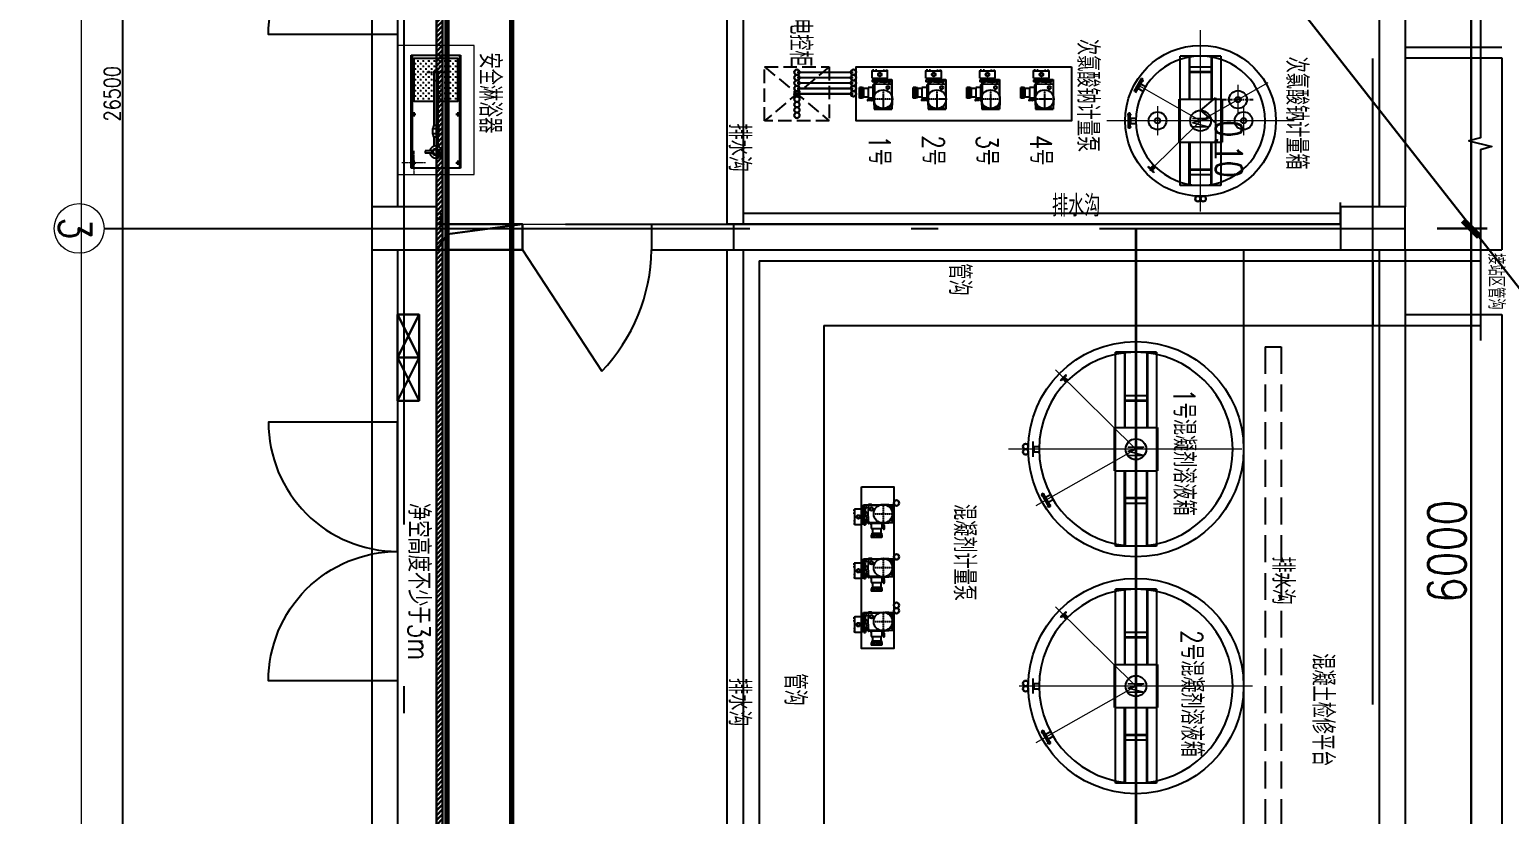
# Model space of a CAD drawing. Header units: millimetres. Extents: x -437359 to 106527, y -82378 to 117612.
# Drawn here: x -274637 to -260887, y 54956 to 62244 of the extents above; entities that cross this region are included whole.
import ezdxf
from ezdxf.enums import TextEntityAlignment as Align

# ---------------------------------------------------------------- set-up
doc = ezdxf.new("R2010")
doc.units = ezdxf.units.MM
for name, pattern in [('ACAD_ISO04W100', [30, 24, -3, 0, -3]), ('ACAD_ISO10W100', [18.5, 12, -3, 0.5, -3]), ('CENTER', [50.8, 31.75, -6.35, 6.35, -6.35]), ('DASH', [0.35, 0.25, -0.1]), ('DASHEDX2', [38.1, 25.4, -12.7])]:
    doc.linetypes.add(name, pattern=pattern)
doc.layers.get('0').update_dxf_attribs({"color": 8})
doc.layers.get('Defpoints').update_dxf_attribs({"color": 8})
for name, color, linetype in [('AXIS', 8, 'CENTER'), ('bg', 8, 'Continuous'), ('DIM-1', 8, 'Continuous'), ('DIM_SYMB', 8, 'Continuous'), ('EQUIPMENT', 8, 'Continuous'), ('NEW', 8, 'Continuous'), ('Z-编号', 8, 'Continuous'), ('图层1', 8, 'Continuous'), ('图层2', 8, 'ACAD_ISO10W100'), ('生活水管道', 8, 'Continuous'), ('设备', 8, 'Continuous')]:
    doc.layers.add(name, color=color, linetype=linetype)
for name, color, linetype, lineweight in [('road_mr', 8, 'Continuous', 0), ('中心线', 8, 'ACAD_ISO10W100', 5), ('电缆通道', 8, 'Continuous', 30)]:
    doc.layers.add(name, color=color, linetype=linetype, lineweight=lineweight)
doc.styles.add('HZ', font='geditxt.shx', dxfattribs={"width": 0.8, "bigfont": 'hzfs_1.shx'})
doc.styles.add('ROMANT', font='geditxt.shx', dxfattribs={"width": 0.75, "height": 300, "bigfont": 'hzfs_1.shx'})
doc.styles.get("Standard").update_dxf_attribs({"font": 'geditxt.shx', "bigfont": 'hzfs_1.shx'})
doc.styles.add('STYLE1', font='geditxt.shx', dxfattribs={"width": 0.7, "bigfont": 'hzfs_1.shx'})
doc.dimstyles.new('DIM50', dxfattribs={"dimscale": 50, "dimtxt": 3, "dimasz": 1.5, "dimexe": 1, "dimexo": 1, "dimgap": 0.5, "dimtad": 1, "dimdec": 0, "dimzin": 12, "dimdsep": 46, "dimtxsty": 'HZ', "dimblk": 'ARCHTICK', "dimcen": 0, "dimdle": 1, "dimclrd": 256, "dimclre": 256, "dimclrt": 256, "dimadec": 0, "dimazin": 0, "dimtfac": 0.875, "dimtdec": 0, "dimtix": 1, "dimtmove": 2, "dimatfit": 3, "dimfxl": 0, "dimtolj": 1, "dimtzin": 12, "dimarcsym": 0})
doc.dimstyles.new('yk1.50', dxfattribs={"dimtxt": 350, "dimasz": 150, "dimexe": 150, "dimexo": 100, "dimgap": 50, "dimtad": 1, "dimdec": 0, "dimdsep": 46, "dimtxsty": 'HZ', "dimblk": 'ARCHTICK', "dimcen": 2.5, "dimdle": 150, "dimclrd": 256, "dimclre": 256, "dimclrt": 256, "dimadec": 0, "dimazin": 0, "dimtfac": 1, "dimtdec": 0, "dimtmove": 1, "dimatfit": 3, "dimfxl": 0, "dimlwd": -1, "dimlwe": -1, "dimarcsym": 0})

# ---------------------------------------------------------------- blocks, each defined once
blk = doc.blocks.new('_ArchTick')
at = {"color": 0, "linetype": 'ByBlock', "const_width": 0.4}
blk.add_lwpolyline([(-0.5, -0.5), (0.5, 0.5)], dxfattribs=at)
blk = doc.blocks.new('*D84')
at = {"layer": 'Defpoints', "color": 0, "transparency": 16777216}
for p in [(-261267, 66398), (-261660, 60398), (-261243, 60398)]:
    blk.add_point(p, dxfattribs=at)
at = {"layer": '电缆通道', "transparency": 16777216}
for p, q in [((-261243, 66548), (-261243, 60248)), ((-261167, 66398), (-261093, 66398)), ((-261560, 60398), (-261093, 60398))]:
    blk.add_line(p, q, dxfattribs=at)
at = {"layer": '电缆通道', "transparency": 16777216, "xscale": 150, "yscale": 150, "zscale": 150}
for p, rotation in [((-261243, 66398), 90), ((-261243, 60398), 270)]:
    blk.add_blockref('_ArchTick', p, dxfattribs=dict(at, rotation=rotation))
at = {"layer": '电缆通道', "transparency": 16777216, "insert": (-261468, 63398), "char_height": 350, "attachment_point": 5, "rotation": 90, "style": 'HZ'}
blk.add_mtext('6000', dxfattribs=at)
blk = doc.blocks.new('*D85')
at = {"layer": 'Defpoints', "color": 0, "transparency": 16777216}
for p in [(-261660, 60398), (-261857, 54398), (-261243, 54398)]:
    blk.add_point(p, dxfattribs=at)
at = {"layer": '电缆通道', "transparency": 16777216}
for p, q in [((-261243, 60548), (-261243, 54248)), ((-261560, 60398), (-261093, 60398)), ((-261757, 54398), (-261093, 54398))]:
    blk.add_line(p, q, dxfattribs=at)
at = {"layer": '电缆通道', "transparency": 16777216, "xscale": 150, "yscale": 150, "zscale": 150}
for p, rotation in [((-261243, 60398), 90), ((-261243, 54398), 270)]:
    blk.add_blockref('_ArchTick', p, dxfattribs=dict(at, rotation=rotation))
at = {"layer": '电缆通道', "transparency": 16777216, "insert": (-261468, 57398), "char_height": 350, "attachment_point": 5, "rotation": 90, "style": 'HZ'}
blk.add_mtext('6000', dxfattribs=at)
blk = doc.blocks.new('A$C74BD5D1D')
at = {"ltscale": 10}
for centre, radius in [((-197, 348), 82.5), ((0, 400), 82.5), ((0, 400), 25), ((-197, 348), 25), ((0, -400), 82.5), ((0, -400), 25)]:
    blk.add_circle(centre, radius, dxfattribs=at)
at = {"layer": 'DIM-1', "color": 1, "linetype": 'CENTER'}
blk.add_line((-197, 207), (-197, 489), dxfattribs=at)
at = {"layer": '中心线', "linetype": 'CENTER', "lineweight": 9, "ltscale": 100}
for q in [(-356, 628), (-332, -587), (464, -472)]:
    blk.add_line((0, 0), q, dxfattribs=at)
at = {"layer": '中心线', "color": 1, "linetype": 'ACAD_ISO04W100', "ltscale": 0.5}
for p, q in [((-333, 348), (-61, 348)), ((-136, 400), (136, 400)), ((541, 0), (259, 0)), ((-136, -400), (136, -400)), ((-386, -563), (-366, -529)), ((439, -487), (426, -473)), ((480, -446), (466, -432)), ((-58, -681), (-58, -642)), ((57, -679), (57, -640))]:
    blk.add_line(p, q, dxfattribs=at)
at = {"layer": '设备', "color": 5}
for p, q in [((-600, 190), (600, 190)), ((-600, 190), (-600, -190)), ((-200, 200), (200, 200)), ((-200, -200), (-200, 200)), ((200, -200), (200, 200)), ((600, 190), (600, -190)), ((-600, 106), (-200, 106)), ((-600, 100), (-200, 100)), ((-500, -100), (-500, 100)), ((-456, -100), (-456, 100)), ((-450, -100), (-450, 100)), ((600, 106), (200, 106)), ((600, 100), (200, 100)), ((450, -100), (450, 100)), ((456, -100), (456, 100)), ((500, -100), (500, 100)), ((-200, -100), (-600, -100)), ((-600, -106), (-200, -106)), ((-450, -100), (-456, -100)), ((200, -100), (600, -100)), ((600, -106), (200, -106)), ((450, -100), (456, -100)), ((600, -190), (-600, -190)), ((200, -200), (-200, -200))]:
    blk.add_line(p, q, dxfattribs=at)
at = {"layer": '设备'}
for p, q in [((-383, -534), (-391, -548)), ((-270, -618), (-391, -548)), ((-385, -551), (-377, -537)), ((-262, -604), (-383, -534)), ((-376, -557), (-368, -543)), ((-344, -556), (-317, -510)), ((-301, -581), (-274, -535)), ((442, -466), (412, -436)), ((475, -433), (426, -482)), ((426, -482), (431, -488)), ((434, -485), (428, -480)), ((459, -449), (430, -419)), ((481, -438), (431, -488)), ((438, -482), (432, -476)), ((474, -445), (469, -439)), ((478, -441), (473, -435)), ((475, -433), (481, -438)), ((-286, -609), (-278, -595)), ((-70, -654), (-70, -670)), ((70, -654), (-70, -654)), ((70, -670), (-70, -670)), ((-63, -670), (-63, -654)), ((-52, -670), (-52, -654)), ((-25, -654), (-25, -600)), ((25, -654), (25, -600)), ((52, -670), (52, -654)), ((63, -670), (63, -654)), ((70, -654), (70, -670))]:
    blk.add_line(p, q, dxfattribs=at)
at = {"layer": '设备', "color": 7, "linetype": 'DASHEDX2', "ltscale": 0.25}
for p, q in [((440, -465), (458, -447)), ((-342, -553), (-299, -578)), ((-25, -650), (25, -650))]:
    blk.add_line(p, q, dxfattribs=at)
at = {"layer": '设备'}
blk.add_circle((0, 0), 96.3, dxfattribs=at)
at = {"layer": '设备', "ltscale": 0.5}
for start, end in [(0, 180), (180, 0)]:
    blk.add_arc((0, 0), 600, start, end, dxfattribs=at)
at = {"layer": '设备', "width": 0.75}
blk.add_text('M', height=150, dxfattribs=at).set_placement((-39, -75))
blk = doc.blocks.new('A$C503B69DA')
for p, q in [((-269, 26), (-269, 40)), ((-262, 40), (-269, 40)), ((-262, 36), (-269, 36)), ((-262, 30), (-269, 30)), ((-262, 26), (-269, 26)), ((-262, 13), (-269, 13)), ((-269, 0), (-269, 13)), ((-262, 9), (-269, 9)), ((-262, 3), (-269, 3)), ((-262, -101), (-262, 43)), ((-196, 43), (-262, 43)), ((-196, -101), (-196, 43)), ((-196, 36), (-182, 36)), ((-196, 28), (-182, 28)), ((-196, 23), (-182, 23)), ((-196, 9), (-182, 9)), ((-196, 4), (-182, 4)), ((-179, 43), (-179, -101)), ((-179, 43), (-162, 43)), ((-174, -75), (-174, 75)), ((-169, 80), (-33, 80)), ((-166, 57), (-150, 57)), ((-158, -29), (-162, 43)), ((-158, 80), (-33, 80)), ((-158, 49), (-158, 65)), ((-135, 85), (-140, 0)), ((-140, 0), (-135, -89)), ((-108, 85), (-135, 85)), ((16, 85), (55, 85)), ((33, 80), (82, 80)), ((33, 80), (71, 80)), ((55, 67), (55, 85)), ((79, 57), (63, 57)), ((71, 49), (71, 65)), ((87, -75), (87, 75)), ((-262, 0), (-269, 0)), ((-269, -58), (-269, -71)), ((-262, -58), (-269, -58)), ((-262, -61), (-269, -61)), ((-262, -67), (-269, -67)), ((-262, -71), (-269, -71)), ((-262, -84), (-269, -84)), ((-269, -84), (-269, -98)), ((-262, -88), (-269, -88)), ((-262, -94), (-269, -94)), ((-262, -98), (-269, -98)), ((-196, -101), (-262, -101)), ((-196, -62), (-182, -62)), ((-196, -67), (-182, -67)), ((-196, -81), (-182, -81)), ((-196, -86), (-179, -86)), ((-196, -94), (-179, -94)), ((-179, -101), (-162, -101)), ((-169, -80), (-33, -80)), ((-158, -29), (-162, -101)), ((16, -87), (-135, -87)), ((14, -91), (-133, -91)), ((-119, -95), (-119, -91)), ((-104, -95), (-119, -95)), ((-115, -95), (-115, -91)), ((-109, -95), (-109, -138)), ((-107, -95), (-107, -91)), ((-104, -91), (-104, -95)), ((-15, -91), (-15, -95)), ((-15, -95), (0, -95)), ((-11, -95), (-11, -91)), ((-10, -95), (-10, -138)), ((-10, -121), (-3, -121)), ((-10, -131), (-3, -131)), ((-4, -95), (-4, -91)), ((-3, -116), (-3, -136)), ((-3, -116), (4, -116)), ((-3, -136), (4, -136)), ((0, -95), (0, -91)), ((4, -110), (4, -142)), ((6, -108), (10, -108)), ((12, -110), (12, -142)), ((16, -85), (55, -85)), ((16, -85), (16, -89)), ((33, -80), (82, -80)), ((55, -67), (55, -85)), ((79, -57), (63, -57)), ((71, -49), (71, -65)), ((-109, -138), (-10, -138)), ((-109, -194), (-109, -220)), ((-109, -194), (-10, -194)), ((-10, -220), (-109, -220)), ((-105, -181), (-14, -181)), ((-105, -181), (-105, -194)), ((-104, -194), (-104, -220)), ((-99, -138), (-99, -181)), ((-99, -194), (-99, -220)), ((-95, -181), (-95, -187)), ((-86, -194), (-86, -220)), ((-83, -181), (-83, -190)), ((-81, -194), (-81, -220)), ((-71, -181), (-71, -187)), ((-62, -194), (-62, -220)), ((-59, -181), (-59, -190)), ((-57, -194), (-57, -220)), ((-47, -181), (-47, -187)), ((-38, -194), (-38, -220)), ((-35, -181), (-35, -190)), ((-33, -194), (-33, -220)), ((-23, -181), (-23, -187)), ((-20, -194), (-20, -220)), ((-19, -138), (-19, -181)), ((-15, -194), (-15, -220)), ((-14, -181), (-14, -194)), ((-10, -194), (-10, -220)), ((6, -144), (10, -144))]:
    blk.add_line(p, q)
blk.add_lwpolyline([(-108, 59), (-118, 55), (-122, 45), (-118, 35), (-108, 31), (-98, 35), (-94, 45), (-98, 55)], close=True)
for centre, radius in [((-158, 57), 4.5), ((-108, 45), 14), ((0, 0), 86.5), ((71, 57), 4.5), ((-229, -29), 17.5), ((-229, -29), 12.5), ((-158, -57), 4.5), ((71, -57), 4.5)]:
    blk.add_circle(centre, radius)
for centre, radius, start, end in [((-169, 75), 5, 90, 180), ((-108, 80), 5, 0, 90), ((82, 75), 5, 0, 90), ((-169, -75), 5, 180, 270), ((-133, -89), 2, 183.1589, 270), ((6, -110), 2, 90, 180), ((10, -110), 2, 0, 90), ((14, -89), 2, 270, 0), ((82, -75), 5, 270, 0), ((6, -142), 2, 180, 270), ((10, -142), 2, 270, 0)]:
    blk.add_arc(centre, radius, start, end)
blk.add_open_spline([(-161, 17), (-158, 16), (-151, 13), (-144, 13), (-139, 14)], degree=3, knots=[0, 0, 0, 0, 8.139741, 22.16526, 22.16526, 22.16526, 22.16526])
blk.add_spline([(-161, -75), (-153, -72), (-136, -73)], degree=3)
at = {"layer": '图层1'}
for p, q in [((-182, 82), (94, 82)), ((-182, -82), (-182, 82)), ((-179, -82), (-179, 82)), ((92, -82), (92, 82)), ((94, -82), (94, 82)), ((-182, -82), (94, -82))]:
    blk.add_line(p, q, dxfattribs=at)
at = {"layer": '图层2'}
for p, q in [((-91, 0), (91, 0)), ((0, 88), (0, -88))]:
    blk.add_line(p, q, dxfattribs=at)
blk = doc.blocks.new('A$C331F4481')
at = {"layer": '中心线', "ltscale": 300}
for q in [(-736, -749), (527, -931)]:
    blk.add_line((0, 0), q, dxfattribs=at)
at = {"layer": '中心线', "color": 1, "linetype": 'ACAD_ISO04W100', "ltscale": 0.5}
for p, q in [((-690, -660), (-676, -646)), ((-650, -701), (-636, -687)), ((534, -824), (515, -790)), ((434, -880), (414, -846))]:
    blk.add_line(p, q, dxfattribs=at)
at = {"layer": '设备', "color": 5}
for p, q in [((-900, 190), (900, 190)), ((-900, 190), (-900, -190)), ((-200, 200), (200, 200)), ((-200, -200), (-200, 200)), ((200, -200), (200, 200)), ((900, 190), (900, -190)), ((-900, 106), (-200, 106)), ((-900, 100), (-200, 100)), ((-500, -100), (-500, 100)), ((-456, -100), (-456, 100)), ((-450, -100), (-450, 100)), ((900, 106), (200, 106)), ((900, 100), (200, 100)), ((450, -100), (450, 100)), ((456, -100), (456, 100)), ((500, -100), (500, 100)), ((-200, -100), (-900, -100)), ((-900, -106), (-200, -106)), ((-450, -100), (-456, -100)), ((200, -100), (900, -100)), ((900, -106), (200, -106)), ((450, -100), (456, -100)), ((900, -190), (-900, -190)), ((200, -200), (-200, -200))]:
    blk.add_line(p, q, dxfattribs=at)
at = {"layer": '设备'}
for p, q in [((-686, -647), (-691, -652)), ((-691, -652), (-642, -702)), ((-689, -655), (-683, -649)), ((-686, -647), (-636, -696)), ((-685, -659), (-679, -653)), ((-670, -663), (-640, -633)), ((-652, -680), (-622, -650)), ((-648, -695), (-642, -690)), ((-644, -699), (-638, -694)), ((-636, -696), (-642, -702)), ((410, -865), (532, -795)), ((418, -878), (540, -808)), ((449, -842), (422, -795)), ((493, -817), (466, -770)), ((524, -817), (516, -804)), ((534, -812), (526, -798)), ((532, -795), (540, -808)), ((70, -954), (-70, -954)), ((-25, -954), (-25, -900)), ((25, -954), (25, -900)), ((410, -865), (418, -878)), ((424, -875), (416, -861)), ((434, -869), (426, -856))]:
    blk.add_line(p, q, dxfattribs=at)
at = {"layer": '设备', "color": 7, "linetype": 'DASHEDX2', "ltscale": 0.25}
for p, q in [((-651, -679), (-668, -661)), ((491, -814), (447, -839)), ((-25, -950), (25, -950))]:
    blk.add_line(p, q, dxfattribs=at)
at = {"layer": '设备'}
blk.add_circle((0, 0), 96.3, dxfattribs=at)
at = {"layer": '设备', "ltscale": 0.5}
for start, end in [(0, 180), (180, 0)]:
    blk.add_arc((0, 0), 900, start, end, dxfattribs=at)
at = {"layer": '设备', "width": 0.75}
blk.add_text('M', height=150, dxfattribs=at).set_placement((-39, -75))
blk = doc.blocks.new('*D106')
at = {"lineweight": -2, "transparency": 16777216}
for p, q in [((-273769, 48348), (-273769, 74948)), ((-273074, 74898), (-273819, 74898)), ((-272960, 48398), (-273819, 48398))]:
    blk.add_line(p, q, dxfattribs=at)
at = {"layer": 'Defpoints', "color": 0, "transparency": 16777216}
for p in [(-273769, 74898), (-273024, 74898), (-272910, 48398)]:
    blk.add_point(p, dxfattribs=at)
at = {"lineweight": -2, "transparency": 16777216, "xscale": 75, "yscale": 75, "zscale": 75}
for p, rotation in [((-273769, 74898), 90), ((-273769, 48398), 270)]:
    blk.add_blockref('_ArchTick', p, dxfattribs=dict(at, rotation=rotation))
at = {"transparency": 16777216, "insert": (-273869, 61648), "char_height": 150, "attachment_point": 5, "rotation": 90, "style": 'HZ'}
blk.add_mtext('\\A1;26500', dxfattribs=at)

msp = doc.modelspace()

# ---------------------------------------------------------------- hatches: boundary and pattern name
h = msp.add_hatch()
h.set_pattern_fill('CROSS', color=256, scale=100, angle=-90, style=0)
h.set_pattern_definition([(270, (-271653.933, 105282.48), (-25, -25), [12.5, -37.5]), (180, (-271647.683, 105276.23), (-25, 25), [12.5, -37.5])])
h.paths.add_polyline_path([(-270881.7, 61847.8), (-270881.7, 61577.8), (-271062.3, 61577.8), (-271062.3, 61977.8), (-270662.3, 61977.8), (-270662.3, 61577.8), (-270842.8, 61577.8), (-270842.9, 61847.8, 1)])
at = {"layer": '电缆通道'}
h = msp.add_hatch(dxfattribs=at)
h.set_pattern_fill('ANSI31', color=256, scale=10, style=0)
h.paths.add_polyline_path([(-270857.3, 66597.8), (-270799.3, 66597.8), (-270799.3, 48197.8), (-270857.3, 48197.8)])

# ---------------------------------------------------------------- linework, layer by layer
for p, q in [((-271457.3, 66197.8), (-271457.3, 60597.8)), ((-271217.3, 66197.8), (-271217.3, 60597.8)), ((-262097.3, 66197.8), (-262097.3, 60597.8)), ((-261857.3, 66197.8), (-261857.3, 60597.8)), ((-268157.3, 62997.8), (-268157.3, 60437.8)), ((-268007.3, 62997.8), (-268007.3, 60437.8)), ((-261857.3, 62080.4), (-260957.3, 62080.4)), ((-271092.3, 60957.8), (-271092.3, 62007.8)), ((-271092.3, 62007.8), (-270632.3, 62007.8)), ((-271082.3, 62007.8), (-271082.3, 60957.8)), ((-270642.3, 62007.8), (-270642.3, 60957.8)), ((-270632.3, 62007.8), (-270632.3, 60957.8)), ((-261857.3, 61980.4), (-260957.3, 61980.4)), ((-260957.3, 61980.4), (-260957.3, 60197.8)), ((-270881.7, 61847.8), (-270881.7, 61357.7)), ((-270881.7, 61771.3), (-270842.9, 61771.3)), ((-270842.8, 61847.8), (-270842.8, 61357.7)), ((-270881.8, 61357.7), (-270889.6, 61326.5)), ((-270889.6, 61326.5), (-270835, 61326.5)), ((-270889.6, 61279.8), (-270889.6, 61326.5)), ((-270881.8, 61357.6), (-270886.3, 61339.4)), ((-270881.8, 61357.7), (-270842.8, 61357.7)), ((-270881.8, 61357.6), (-270842.8, 61357.6)), ((-270842.8, 61357.7), (-270835, 61326.5)), ((-270842.8, 61357.6), (-270835, 61326.5)), ((-270835, 61279.7), (-270835, 61326.5)), ((-270835, 61279.8), (-270835, 61326.5)), ((-270889.6, 61279.7), (-270889.6, 61320.9)), ((-270889.6, 61279.8), (-270835, 61279.8)), ((-270881.8, 61248.6), (-270889.6, 61279.8)), ((-270889.6, 61279.7), (-270835, 61279.7)), ((-270881.8, 61248.6), (-270889.6, 61279.7)), ((-270881.8, 61248.6), (-270842.8, 61248.6)), ((-270881.8, 61248.6), (-270842.8, 61248.6)), ((-270881.7, 61248.6), (-270881.7, 61161.2)), ((-270842.8, 61248.6), (-270835, 61279.8)), ((-270842.8, 61248.6), (-270835, 61279.7)), ((-270842.8, 61248.6), (-270842.8, 61161.2)), ((-270893.4, 61118.3), (-270961.9, 61118.3)), ((-270961.9, 61118.3), (-270961.9, 61097.2)), ((-270893.4, 61097.2), (-270961.9, 61097.2)), ((-270632.3, 60957.8), (-271092.3, 60957.8)), ((-262457.3, 60437.8), (-262457.3, 60637.8)), ((-270857.3, 60597.8), (-270857.3, 60197.8)), ((-262457.3, 60537.8), (-268007.3, 60537.8)), ((-270057.3, 60437.8), (-270057.3, 60197.8)), ((-269657.3, 60437.8), (-262457.3, 60437.8)), ((-268857.3, 60437.8), (-268857.3, 60197.8)), ((-262457.3, 60437.8), (-268157.3, 60437.8)), ((-271457.3, 60197.8), (-271457.3, 54597.8)), ((-271217.3, 60197.8), (-271217.3, 54597.8)), ((-270057.3, 60197.8), (-270857.3, 60197.8)), ((-270057.3, 60197.8), (-269320.9, 59071.3)), ((-268857.3, 60197.8), (-262457.3, 60197.8)), ((-268157.3, 60197.8), (-268157.3, 51797.8)), ((-268007.3, 60197.8), (-268007.3, 51947.8)), ((-267857.3, 60097.8), (-261157.3, 60097.8)), ((-267857.3, 60097.8), (-267857.3, 52897.8)), ((-263357.3, 60197.8), (-263357.3, 50397.8)), ((-262157.3, 60097.8), (-262157.3, 59497.8)), ((-262097.3, 60197.8), (-262097.3, 54597.8)), ((-261857.3, 60197.8), (-260957.3, 60197.8)), ((-261857.3, 60197.8), (-261857.3, 54597.8)), ((-263357.3, 59597.8), (-263357.3, 51897.8)), ((-261857.3, 59597.8), (-260957.3, 59597.8)), ((-260957.3, 59597.8), (-260957.3, 37821.1)), ((-267257.3, 59497.8), (-261157.3, 59497.8)), ((-267257.3, 59497.8), (-267257.3, 52897.8)), ((-263157.3, 59297.8), (-263007.3, 59297.8))]:
    msp.add_line(p, q)
at = {"lineweight": 0, "ltscale": 0.4}
for p, q in [((-270507.3, 62097.8), (-271217.3, 62097.8)), ((-270507.3, 60897.8), (-270507.3, 62097.8)), ((-271217.3, 60897.8), (-270507.3, 60897.8)), ((-270857.3, 60437.8), (-268157.3, 60437.8))]:
    msp.add_line(p, q, dxfattribs=at)
at = {"linetype": 'DASH', "ltscale": 500}
for p, q in [((-267207.3, 61897.8), (-267807.3, 61397.8)), ((-267807.3, 61897.8), (-267207.3, 61397.8))]:
    msp.add_line(p, q, dxfattribs=at)
at = {"linetype": 'DASH', "ltscale": 1000}
for p, q in [((-263157.3, 59297.8), (-263157.3, 51947.8)), ((-263007.3, 59297.8), (-263007.3, 51797.8))]:
    msp.add_line(p, q, dxfattribs=at)
for points in [[(-271217.3, 63397.8), (-271217.3, 63397.8), (-271217.3, 62197.8), (-272417.3, 62197.8), (-272417.3, 62197.8, -0.4142136)], [(-271217.3, 57398.1), (-271217.3, 57398.1), (-271217.3, 58598.1), (-272417.3, 58598.1), (-272417.3, 58598.1, 0.4142136)], [(-271217.3, 57398.1), (-271217.3, 57398.1), (-271217.3, 56198.1), (-272417.3, 56198.1), (-272417.3, 56198.1, -0.4142136)]]:
    msp.add_lwpolyline(points, format="xyb", close=True)
for points in [[(-261157.3, 63113.9), (-261157.3, 61239.6), (-261264.3, 61210.9), (-261050.3, 61157.5), (-261157.3, 61128.8), (-261157.3, 59357.6)], [(-270881.7, 61577.8), (-271062.3, 61577.8), (-271062.3, 61977.8), (-270662.3, 61977.8), (-270662.3, 61577.8), (-270842.8, 61577.8)], [(-263357.3, 60197.8), (-263357.3, 50397.8), (-271217.3, 50397.8)]]:
    msp.add_lwpolyline(points)
at = {"linetype": 'DASH', "ltscale": 500}
msp.add_lwpolyline([(-267207.3, 61897.8), (-267207.3, 61397.8), (-267807.3, 61397.8), (-267807.3, 61897.8)], close=True, dxfattribs=at)
for points in [[(-264957.3, 61897.8), (-264957.3, 61397.8), (-266957.3, 61397.8), (-266957.3, 61897.8)], [(-271457.3, 60197.8), (-270857.3, 60197.8), (-270857.3, 60597.8), (-271457.3, 60597.8)], [(-262457.3, 60197.8), (-261857.3, 60197.8), (-261857.3, 60597.8), (-262457.3, 60597.8)], [(-266907.3, 57997.8), (-266607.3, 57997.8), (-266607.3, 56497.8), (-266907.3, 56497.8)]]:
    msp.add_lwpolyline(points, close=True)
at = {"const_width": 20}
msp.add_lwpolyline([(-268094.7, 60197.8), (-268094.7, 60437.8)], dxfattribs=at)
for centre, radius in [((-263757.3, 61397.8), 700), ((-271067.3, 61457.5), 8), ((-270657.3, 61457.5), 8), ((-270862.3, 61107.8), 32.8), ((-270862.3, 61107.8), 32.8), ((-270862.3, 61107.8), 23.9), ((-270862.3, 61107.8), 23.9), ((-271067.3, 61007.8), 8), ((-270657.3, 61007.8), 8), ((-264357.3, 58347.8), 1000), ((-264357.3, 56147.8), 1000)]:
    msp.add_circle(centre, radius)
for centre, radius, start, end in [((-270862.3, 61847.8), 19.4, 0, 180), ((-270862.3, 61107.8), 56.8, 190.69091, 169.30909), ((-270862.3, 61107.8), 56.8, 190.69091, 169.30909), ((-270536.5, 60230.1), 1679.5, 316.36963, 358.89599)]:
    msp.add_arc(centre, radius, start, end)
at = {"layer": 'AXIS', "linetype": 'CENTER', "ltscale": 0.25}
msp.add_line((-270945.2, 61847.8), (-270779.4, 61847.8), dxfattribs=at)
at = {"layer": 'AXIS', "linetype": 'CENTER', "lineweight": 0, "ltscale": 0.4}
for p, q in [((-271067.3, 61117.8), (-271067.3, 60897.8)), ((-270957.3, 61007.8), (-271177.3, 61007.8))]:
    msp.add_line(p, q, dxfattribs=at)
at = {"layer": 'DIM_SYMB'}
for p, q in [((-263757.3, 61494.1), (-263619, 61610.4)), ((-263619, 61610.4), (-263619, 61050)), ((-263757.3, 61494.1), (-263619, 61377.8))]:
    msp.add_line(p, q, dxfattribs=at)
at = {"layer": 'road_mr'}
msp.add_lwpolyline([(-274157.3, 76947.8), (-274157.3, 4947.8)], dxfattribs=at)
at = {"layer": 'Z-编号', "lineweight": 9}
msp.add_circle((-274176, 60397.8), 231.3, dxfattribs=at)
at = {"layer": '中心线', "color": 1, "lineweight": -2, "ltscale": 500}
for p, q in [((-271157.3, 48397.8), (-271157.3, 75911.4)), ((-262157.3, 46726), (-262157.3, 75911.4)), ((-273944.7, 60397.8), (-261857.3, 60397.8))]:
    msp.add_line(p, q, dxfattribs=at)
at = {"layer": '中心线', "linetype": 'CENTER', "lineweight": 9, "ltscale": 100}
for p, q in [((-263757.3, 60555.3), (-263757.3, 62240.2)), ((-262886.1, 61397.8), (-264628.5, 61397.8))]:
    msp.add_line(p, q, dxfattribs=at)
at = {"layer": '中心线', "ltscale": 300}
for p, q in [((-264357.3, 55097.8), (-264357.3, 59480.3)), ((-263373.4, 58347.8), (-265541.1, 58347.8)), ((-263273.4, 56147.8), (-265441.1, 56147.8))]:
    msp.add_line(p, q, dxfattribs=at)
at = {"layer": '图层1', "ltscale": 5}
for p, q in [((-271067.3, 61477.5), (-271067.3, 61437.5)), ((-270657.3, 61477.5), (-270657.3, 61437.5)), ((-271087.3, 61457.5), (-271047.3, 61457.5)), ((-270677.3, 61457.5), (-270637.3, 61457.5)), ((-271087.3, 61007.8), (-271047.3, 61007.8)), ((-271067.3, 61027.8), (-271067.3, 60987.8)), ((-270677.3, 61007.8), (-270637.3, 61007.8)), ((-270657.3, 61027.8), (-270657.3, 60987.8))]:
    msp.add_line(p, q, dxfattribs=at)
at = {"layer": '图层2'}
for p, q in [((-270893.4, 61118.3), (-270961.9, 61118.3)), ((-270893.4, 61097.2), (-270961.9, 61097.2))]:
    msp.add_line(p, q, dxfattribs=at)
at = {"layer": '生活水管道', "linetype": 'ACAD_ISO10W100', "ltscale": 30, "const_width": 25}
msp.add_lwpolyline([(-264357.3, 48437.8), (-264357.3, 60397.8)], dxfattribs=at)
at = {"layer": '电缆通道'}
for p, q in [((-295752.9, 104416.5), (-192480.7, -27272.4)), ((-270857.3, 66597.8), (-270857.3, 48197.8)), ((-270799.3, 66597.8), (-270799.3, 48197.8)), ((-270753.5, 60345.8), (-270057.3, 60437.8)), ((-270857.3, 60197.8), (-270753.5, 60345.8)), ((-271017.3, 59598.1), (-271217.3, 59198.1)), ((-271217.3, 59598.1), (-271017.3, 59198.1)), ((-271017.3, 59198.1), (-271217.3, 58798.1)), ((-271217.3, 59198.1), (-271017.3, 58798.1))]:
    msp.add_line(p, q, dxfattribs=at)
at = {"layer": '电缆通道', "const_width": 50}
for points in [[(-270757.3, 48197.8), (-270757.3, 66797.8)], [(-270157.3, 48197.8), (-270157.3, 66797.8)]]:
    msp.add_lwpolyline(points, dxfattribs=at)
at = {"layer": '电缆通道'}
for points in [[(-270857.3, 66597.8), (-270799.3, 66597.8), (-270799.3, 48197.8), (-270857.3, 48197.8)], [(-270857.3, 60437.8), (-270057.3, 60437.8), (-270057.3, 60197.8), (-270857.3, 60197.8)], [(-271217.3, 59598.1), (-271017.3, 59598.1), (-271017.3, 59198.1), (-271217.3, 59198.1)], [(-271217.3, 59198.1), (-271017.3, 59198.1), (-271017.3, 58798.1), (-271217.3, 58798.1)]]:
    msp.add_lwpolyline(points, close=True, dxfattribs=at)
at = {"layer": '电缆通道', "color": 1, "linetype": 'DASH', "ltscale": 500, "const_width": 20}
for points in [[(-267507.3, 61847.8), (-266982.3, 61847.8)], [(-267507.3, 61797.8), (-266982.3, 61797.8)], [(-267507.3, 61747.8), (-266982.3, 61747.8)], [(-267507.3, 61697.8), (-266982.3, 61697.8)], [(-267507.3, 61647.8), (-266982.3, 61647.8)]]:
    msp.add_lwpolyline(points, dxfattribs=at)
at = {"layer": '电缆通道'}
for centre in [(-267507.3, 61847.8), (-266982.3, 61847.8), (-267507.3, 61797.8), (-267507.3, 61747.8), (-266982.3, 61797.8), (-266982.3, 61747.8), (-267507.3, 61697.8), (-267507.3, 61647.8), (-267507.3, 61597.8), (-266982.3, 61697.8), (-266982.3, 61647.8), (-267507.3, 61547.8), (-267507.3, 61497.8), (-267507.3, 61447.8), (-263782.3, 60672.8), (-263732.3, 60672.8), (-270832.3, 60512.8), (-270832.3, 60462.8), (-265382.3, 58372.8), (-265382.3, 58322.8), (-266582.3, 57847.8), (-266582.3, 57347.8), (-266582.3, 56897.8), (-266582.3, 56847.8), (-265382.3, 56172.8), (-265382.3, 56122.8)]:
    msp.add_circle(centre, 25, dxfattribs=at)

# ---------------------------------------------------------------- block references
at = {"rotation": 270}
for name, p in [('A$C74BD5D1D', (-263757.3, 61397.8)), ('A$C503B69DA', (-266707.3, 61597.8)), ('A$C503B69DA', (-266207.3, 61597.8)), ('A$C503B69DA', (-265707.3, 61597.8)), ('A$C503B69DA', (-265207.3, 61597.8)), ('A$C331F4481', (-264357.3, 58347.8)), ('A$C331F4481', (-264357.3, 56147.8))]:
    msp.add_blockref(name, p, dxfattribs=at)
for p in [(-266707.3, 57747.8), (-266707.3, 57247.8), (-266707.3, 56747.8)]:
    msp.add_blockref('A$C503B69DA', p)

# ---------------------------------------------------------------- texts
at = {"color": 0, "style": 'STYLE1'}
for s, height, width, p in [('电控柜', 200, 0.75, (-267573.8, 62350)), ('次氯酸钠计量泵', 200, 0.75, (-264903.8, 62156.8)), ('安全淋浴器', 200, 0.75, (-270458.1, 62030.4)), ('次氯酸钠计量箱', 200, 0.75, (-262962.6, 61993.8)), ('0.10', 250, 0.7, (-263619, 61397.8)), ('1号', 200, 0.75, (-266839.7, 61263)), ('2号', 200, 0.75, (-266339.7, 61263)), ('3号', 200, 0.75, (-265839.7, 61263)), ('4号', 200, 0.75, (-265339.7, 61263)), ('1号混凝剂溶液箱', 200, 0.75, (-264009.1, 58908.6)), ('混凝剂计量泵', 200, 0.75, (-266050.7, 57839)), ('排水沟', 200, 0.75, (-263091.1, 57352.3)), ('2号混凝剂溶液箱', 200, 0.75, (-263937.8, 56668)), ('混凝土检修平台', 200, 0.75, (-262718.8, 56452.3))]:
    msp.add_text(s, height=height, rotation=270, dxfattribs=dict(at, width=width)).set_placement(p)
at = {"layer": 'bg', "color": 7, "width": 0.7}
msp.add_text('接站区管沟', height=150, rotation=270, dxfattribs=at).set_placement((-261083.9, 60168.5))
at = {"layer": 'EQUIPMENT', "lineweight": 9, "style": 'HZ', "width": 0.75}
for s, p in [('排水沟', (-268141.7, 61372.9)), ('管沟', (-266094.5, 60073.8)), ('管沟', (-267623.2, 56266.1)), ('排水沟', (-268141.7, 56223.1))]:
    msp.add_text(s, height=200, rotation=270, dxfattribs=at).set_placement(p)
msp.add_text('排水沟', height=200, dxfattribs=at).set_placement((-265137.6, 60508.4))
at = {"layer": 'NEW', "color": 3, "style": 'HZ', "width": 0.8}
msp.add_text('净空高度不少于3m', height=200, rotation=270, dxfattribs=at).set_placement((-271118.5, 57847.9))
at = {"layer": 'Z-编号', "lineweight": 9, "style": 'ROMANT', "width": 0.8}
msp.add_attdef('3', text='', height=300, rotation=270, dxfattribs=at).set_placement((-274213.9, 60397.1), align=Align.MIDDLE)

# ---------------------------------------------------------------- dimensions: what is measured, and where the dimension line sits
dim = msp.add_linear_dim(base=(-273769.3, 74897.8), p1=(-272909.8, 48397.8), p2=(-273023.5, 74897.8), angle=270, dimstyle='DIM50')
dim.commit()
dim.dimension.update_dxf_attribs({"geometry": '*D106', "text_midpoint": (-273869.3, 61647.8)})
at = {"layer": '电缆通道'}
for base, p1, p2, picture, middle in [((-261242.5, 60397.8), (-261266.8, 66397.8), (-261660.4, 60397.8), '*D84', (-261467.5, 63397.8)), ((-261242.5, 54397.8), (-261660.4, 60397.8), (-261857.3, 54397.8), '*D85', (-261467.5, 57397.8))]:
    dim = msp.add_linear_dim(base=base, p1=p1, p2=p2, angle=90, dimstyle='yk1.50', override={"dimarcsym": 1}, dxfattribs=at)
    dim.commit()
    dim.dimension.update_dxf_attribs({"geometry": picture, "text_midpoint": middle})

doc.saveas('drawing.dxf')
